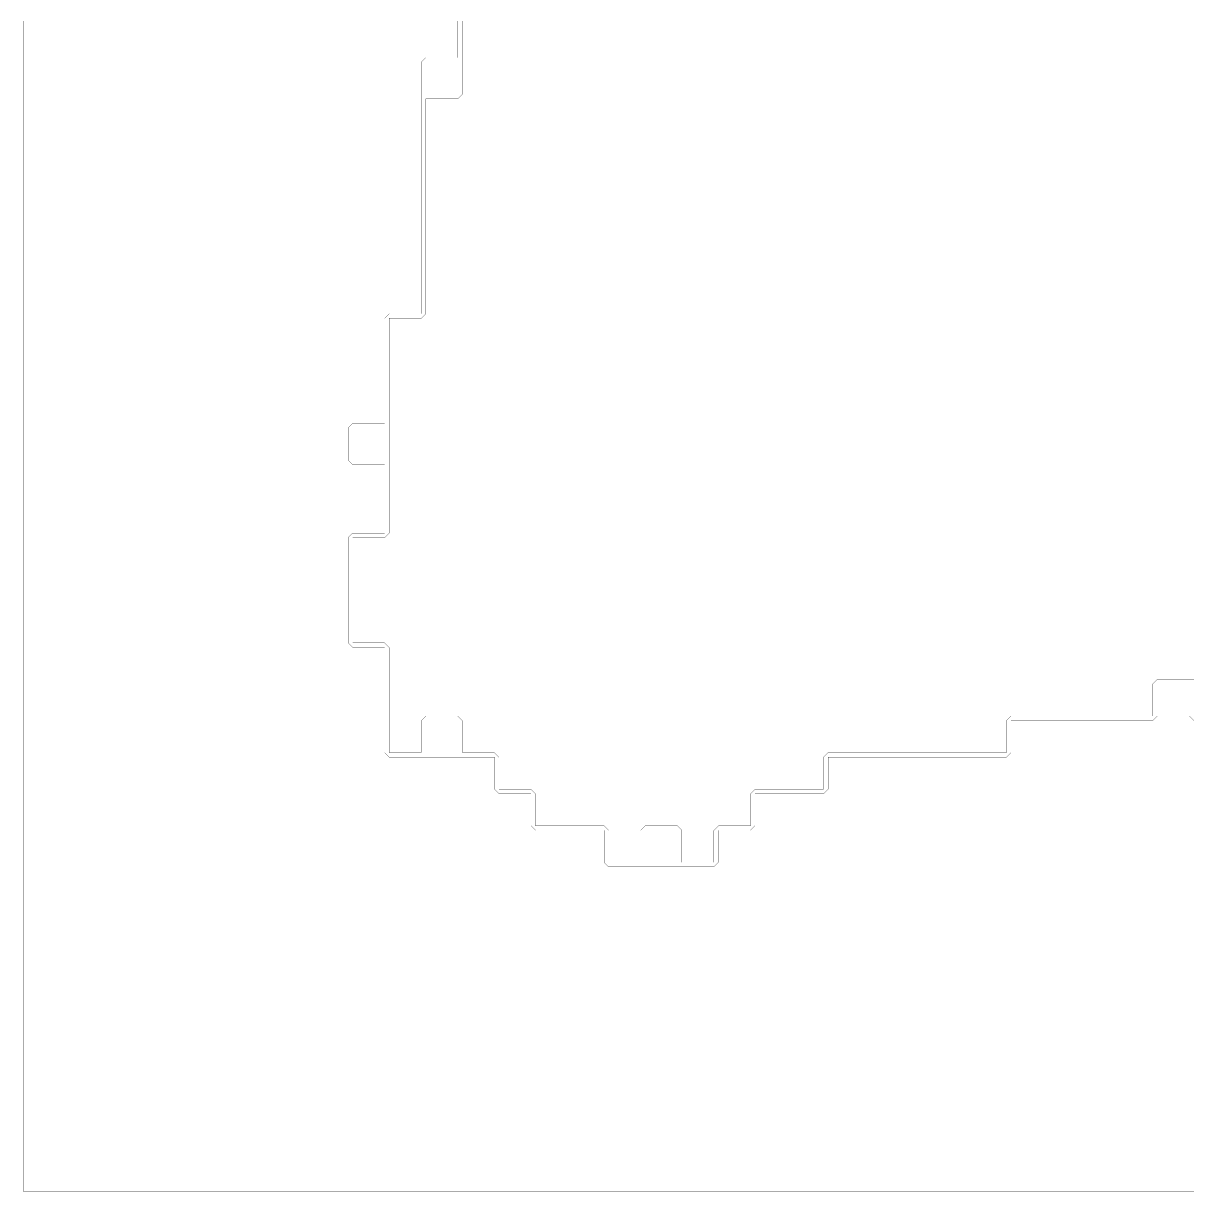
# Model space of a CAD drawing. Header units: metres. Extents: x 0 to 4990, y -4990 to 0.
# Drawn here: x 0 to 2495, y -4990 to -2495 of the extents above; entities that cross this region are included whole.
import ezdxf

# ---------------------------------------------------------------- set-up
doc = ezdxf.new("R2010")
doc.units = ezdxf.units.M
doc.layers.add('conductor', color=1, linetype='Continuous')
doc.layers.add('substrate', color=5, linetype='Continuous')

msp = doc.modelspace()

# ---------------------------------------------------------------- linework, layer by layer
at = {"layer": 'conductor', "const_width": 0.5}
msp.add_lwpolyline([(937.5, -2490.234375), (937.5, -2500), (937.5, -2509.765625), (937.5, -2519.53125), (937.5, -2529.296875), (937.5, -2539.0625), (937.5, -2548.828125), (937.5, -2558.59375), (937.5, -2568.359375), (937.5, -2578.125), (937.5, -2587.890625), (937.5, -2597.65625), (937.5, -2607.421875), (937.5, -2617.1875), (937.5, -2626.953125), (937.5, -2636.71875), (937.5, -2646.484375), (927.734375, -2656.25), (917.96875, -2656.25), (908.203125, -2656.25), (898.4375, -2656.25), (888.671875, -2656.25), (878.90625, -2656.25), (869.140625, -2656.25), (859.375, -2656.25), (859.375, -2666.015625), (859.375, -2675.78125), (859.375, -2685.546875), (859.375, -2695.3125), (859.375, -2705.078125), (859.375, -2714.84375), (859.375, -2724.609375), (859.375, -2734.375), (859.375, -2744.140625), (859.375, -2753.90625), (859.375, -2763.671875), (859.375, -2773.4375), (859.375, -2783.203125), (859.375, -2792.96875), (859.375, -2802.734375), (859.375, -2812.5), (859.375, -2822.265625), (859.375, -2832.03125), (859.375, -2841.796875), (859.375, -2851.5625), (859.375, -2861.328125), (859.375, -2871.09375), (859.375, -2880.859375), (859.375, -2890.625), (859.375, -2900.390625), (859.375, -2910.15625), (859.375, -2919.921875), (859.375, -2929.6875), (859.375, -2939.453125), (859.375, -2949.21875), (859.375, -2958.984375), (859.375, -2968.75), (859.375, -2978.515625), (859.375, -2988.28125), (859.375, -2998.046875), (859.375, -3007.8125), (859.375, -3017.578125), (859.375, -3027.34375), (859.375, -3037.109375), (859.375, -3046.875), (859.375, -3056.640625), (859.375, -3066.40625), (859.375, -3076.171875), (859.375, -3085.9375), (859.375, -3095.703125), (859.375, -3105.46875), (859.375, -3115.234375), (849.609375, -3125), (839.84375, -3125), (830.078125, -3125), (820.3125, -3125), (810.546875, -3125), (800.78125, -3125), (791.015625, -3125), (781.25, -3125), (781.25, -3134.765625), (781.25, -3144.53125), (781.25, -3154.296875), (781.25, -3164.0625), (781.25, -3173.828125), (781.25, -3183.59375), (781.25, -3193.359375), (781.25, -3203.125), (781.25, -3212.890625), (781.25, -3222.65625), (781.25, -3232.421875), (781.25, -3242.1875), (781.25, -3251.953125), (781.25, -3261.71875), (781.25, -3271.484375), (781.25, -3281.25), (781.25, -3291.015625), (781.25, -3300.78125), (781.25, -3310.546875), (781.25, -3320.3125), (781.25, -3330.078125), (781.25, -3339.84375), (781.25, -3349.609375), (781.25, -3359.375), (781.25, -3369.140625), (781.25, -3378.90625), (781.25, -3388.671875), (781.25, -3398.4375), (781.25, -3408.203125), (781.25, -3417.96875), (781.25, -3427.734375), (781.25, -3437.5), (781.25, -3447.265625), (781.25, -3457.03125), (781.25, -3466.796875), (781.25, -3476.5625), (781.25, -3486.328125), (781.25, -3496.09375), (781.25, -3505.859375), (781.25, -3515.625), (781.25, -3525.390625), (781.25, -3535.15625), (781.25, -3544.921875), (781.25, -3554.6875), (781.25, -3564.453125), (781.25, -3574.21875), (781.25, -3583.984375), (771.484375, -3593.75), (761.71875, -3593.75), (751.953125, -3593.75), (742.1875, -3593.75), (732.421875, -3593.75), (722.65625, -3593.75), (712.890625, -3593.75), (703.125, -3593.75), (703.125, -3603.515625), (703.125, -3613.28125), (703.125, -3623.046875), (703.125, -3632.8125), (703.125, -3642.578125), (703.125, -3652.34375), (703.125, -3662.109375), (703.125, -3671.875), (703.125, -3681.640625), (703.125, -3691.40625), (703.125, -3701.171875), (703.125, -3710.9375), (703.125, -3720.703125), (703.125, -3730.46875), (703.125, -3740.234375), (703.125, -3750), (703.125, -3759.765625), (703.125, -3769.53125), (703.125, -3779.296875), (703.125, -3789.0625), (703.125, -3798.828125), (703.125, -3808.59375), (703.125, -3818.359375), (712.890625, -3818.359375), (722.65625, -3818.359375), (732.421875, -3818.359375), (742.1875, -3818.359375), (751.953125, -3818.359375), (761.71875, -3818.359375), (771.484375, -3818.359375), (781.25, -3828.125), (781.25, -3837.890625), (781.25, -3847.65625), (781.25, -3857.421875), (781.25, -3867.1875), (781.25, -3876.953125), (781.25, -3886.71875), (781.25, -3896.484375), (781.25, -3906.25), (781.25, -3916.015625), (781.25, -3925.78125), (781.25, -3935.546875), (781.25, -3945.3125), (781.25, -3955.078125), (781.25, -3964.84375), (781.25, -3974.609375), (781.25, -3984.375), (781.25, -3994.140625), (781.25, -4003.90625), (781.25, -4013.671875), (781.25, -4023.4375), (781.25, -4033.203125), (781.25, -4042.96875), (781.25, -4052.734375), (791.015625, -4052.734375), (800.78125, -4052.734375), (810.546875, -4052.734375), (820.3125, -4052.734375), (830.078125, -4052.734375), (839.84375, -4052.734375), (849.609375, -4052.734375), (849.609375, -4042.96875), (849.609375, -4033.203125), (849.609375, -4023.4375), (849.609375, -4013.671875), (849.609375, -4003.90625), (849.609375, -3994.140625), (849.609375, -3984.375), (859.375, -3974.609375), (869.140625, -3974.609375), (878.90625, -3974.609375), (888.671875, -3974.609375), (898.4375, -3974.609375), (908.203125, -3974.609375), (917.96875, -3974.609375), (927.734375, -3974.609375), (937.5, -3984.375), (937.5, -3994.140625), (937.5, -4003.90625), (937.5, -4013.671875), (937.5, -4023.4375), (937.5, -4033.203125), (937.5, -4042.96875), (937.5, -4052.734375), (947.265625, -4052.734375), (957.03125, -4052.734375), (966.796875, -4052.734375), (976.5625, -4052.734375), (986.328125, -4052.734375), (996.09375, -4052.734375), (1005.859375, -4052.734375), (1015.625, -4062.5), (1015.625, -4072.265625), (1015.625, -4082.03125), (1015.625, -4091.796875), (1015.625, -4101.5625), (1015.625, -4111.328125), (1015.625, -4121.09375), (1015.625, -4130.859375), (1025.390625, -4130.859375), (1035.15625, -4130.859375), (1044.921875, -4130.859375), (1054.6875, -4130.859375), (1064.453125, -4130.859375), (1074.21875, -4130.859375), (1083.984375, -4130.859375), (1093.75, -4140.625), (1093.75, -4150.390625), (1093.75, -4160.15625), (1093.75, -4169.921875), (1093.75, -4179.6875), (1093.75, -4189.453125), (1093.75, -4199.21875), (1093.75, -4208.984375), (1103.515625, -4208.984375), (1113.28125, -4208.984375), (1123.046875, -4208.984375), (1132.8125, -4208.984375), (1142.578125, -4208.984375), (1152.34375, -4208.984375), (1162.109375, -4208.984375), (1171.875, -4208.984375), (1181.640625, -4208.984375), (1191.40625, -4208.984375), (1201.171875, -4208.984375), (1210.9375, -4208.984375), (1220.703125, -4208.984375), (1230.46875, -4208.984375), (1240.234375, -4208.984375), (1250, -4218.75), (1250, -4228.515625), (1250, -4238.28125), (1250, -4248.046875), (1250, -4257.8125), (1250, -4267.578125), (1250, -4277.34375), (1250, -4287.109375), (1259.765625, -4287.109375), (1269.53125, -4287.109375), (1279.296875, -4287.109375), (1289.0625, -4287.109375), (1298.828125, -4287.109375), (1308.59375, -4287.109375), (1318.359375, -4287.109375), (1318.359375, -4277.34375), (1318.359375, -4267.578125), (1318.359375, -4257.8125), (1318.359375, -4248.046875), (1318.359375, -4238.28125), (1318.359375, -4228.515625), (1318.359375, -4218.75), (1328.125, -4208.984375), (1337.890625, -4208.984375), (1347.65625, -4208.984375), (1357.421875, -4208.984375), (1367.1875, -4208.984375), (1376.953125, -4208.984375), (1386.71875, -4208.984375), (1396.484375, -4208.984375), (1406.25, -4218.75), (1406.25, -4228.515625), (1406.25, -4238.28125), (1406.25, -4248.046875), (1406.25, -4257.8125), (1406.25, -4267.578125), (1406.25, -4277.34375), (1406.25, -4287.109375), (1416.015625, -4287.109375), (1425.78125, -4287.109375), (1435.546875, -4287.109375), (1445.3125, -4287.109375), (1455.078125, -4287.109375), (1464.84375, -4287.109375), (1474.609375, -4287.109375), (1474.609375, -4277.34375), (1474.609375, -4267.578125), (1474.609375, -4257.8125), (1474.609375, -4248.046875), (1474.609375, -4238.28125), (1474.609375, -4228.515625), (1474.609375, -4218.75), (1484.375, -4208.984375), (1494.140625, -4208.984375), (1503.90625, -4208.984375), (1513.671875, -4208.984375), (1523.4375, -4208.984375), (1533.203125, -4208.984375), (1542.96875, -4208.984375), (1552.734375, -4208.984375), (1552.734375, -4199.21875), (1552.734375, -4189.453125), (1552.734375, -4179.6875), (1552.734375, -4169.921875), (1552.734375, -4160.15625), (1552.734375, -4150.390625), (1552.734375, -4140.625), (1562.5, -4130.859375), (1572.265625, -4130.859375), (1582.03125, -4130.859375), (1591.796875, -4130.859375), (1601.5625, -4130.859375), (1611.328125, -4130.859375), (1621.09375, -4130.859375), (1630.859375, -4130.859375), (1640.625, -4130.859375), (1650.390625, -4130.859375), (1660.15625, -4130.859375), (1669.921875, -4130.859375), (1679.6875, -4130.859375), (1689.453125, -4130.859375), (1699.21875, -4130.859375), (1708.984375, -4130.859375), (1708.984375, -4121.09375), (1708.984375, -4111.328125), (1708.984375, -4101.5625), (1708.984375, -4091.796875), (1708.984375, -4082.03125), (1708.984375, -4072.265625), (1708.984375, -4062.5), (1718.75, -4052.734375), (1728.515625, -4052.734375), (1738.28125, -4052.734375), (1748.046875, -4052.734375), (1757.8125, -4052.734375), (1767.578125, -4052.734375), (1777.34375, -4052.734375), (1787.109375, -4052.734375), (1796.875, -4052.734375), (1806.640625, -4052.734375), (1816.40625, -4052.734375), (1826.171875, -4052.734375), (1835.9375, -4052.734375), (1845.703125, -4052.734375), (1855.46875, -4052.734375), (1865.234375, -4052.734375), (1875, -4052.734375), (1884.765625, -4052.734375), (1894.53125, -4052.734375), (1904.296875, -4052.734375), (1914.0625, -4052.734375), (1923.828125, -4052.734375), (1933.59375, -4052.734375), (1943.359375, -4052.734375), (1953.125, -4052.734375), (1962.890625, -4052.734375), (1972.65625, -4052.734375), (1982.421875, -4052.734375), (1992.1875, -4052.734375), (2001.953125, -4052.734375), (2011.71875, -4052.734375), (2021.484375, -4052.734375), (2031.25, -4052.734375), (2041.015625, -4052.734375), (2050.78125, -4052.734375), (2060.546875, -4052.734375), (2070.3125, -4052.734375), (2080.078125, -4052.734375), (2089.84375, -4052.734375), (2099.609375, -4052.734375), (2099.609375, -4042.96875), (2099.609375, -4033.203125), (2099.609375, -4023.4375), (2099.609375, -4013.671875), (2099.609375, -4003.90625), (2099.609375, -3994.140625), (2099.609375, -3984.375), (2109.375, -3974.609375), (2119.140625, -3974.609375), (2128.90625, -3974.609375), (2138.671875, -3974.609375), (2148.4375, -3974.609375), (2158.203125, -3974.609375), (2167.96875, -3974.609375), (2177.734375, -3974.609375), (2187.5, -3974.609375), (2197.265625, -3974.609375), (2207.03125, -3974.609375), (2216.796875, -3974.609375), (2226.5625, -3974.609375), (2236.328125, -3974.609375), (2246.09375, -3974.609375), (2255.859375, -3974.609375), (2265.625, -3974.609375), (2275.390625, -3974.609375), (2285.15625, -3974.609375), (2294.921875, -3974.609375), (2304.6875, -3974.609375), (2314.453125, -3974.609375), (2324.21875, -3974.609375), (2333.984375, -3974.609375), (2343.75, -3974.609375), (2353.515625, -3974.609375), (2363.28125, -3974.609375), (2373.046875, -3974.609375), (2382.8125, -3974.609375), (2392.578125, -3974.609375), (2402.34375, -3974.609375), (2412.109375, -3974.609375), (2412.109375, -3964.84375), (2412.109375, -3955.078125), (2412.109375, -3945.3125), (2412.109375, -3935.546875), (2412.109375, -3925.78125), (2412.109375, -3916.015625), (2412.109375, -3906.25), (2421.875, -3896.484375), (2431.640625, -3896.484375), (2441.40625, -3896.484375), (2451.171875, -3896.484375), (2460.9375, -3896.484375), (2470.703125, -3896.484375), (2480.46875, -3896.484375), (2490.234375, -3896.484375), (2500, -3896.484375)], dxfattribs=at)
at = {"layer": 'substrate', "const_width": 0.5}
for points in [[(0, -2490.234375), (0, -2500), (0, -2509.765625), (0, -2519.53125), (0, -2529.296875), (0, -2539.0625), (0, -2548.828125), (0, -2558.59375), (0, -2568.359375), (0, -2578.125), (0, -2587.890625), (0, -2597.65625), (0, -2607.421875), (0, -2617.1875), (0, -2626.953125), (0, -2636.71875), (0, -2646.484375), (0, -2656.25), (0, -2666.015625), (0, -2675.78125), (0, -2685.546875), (0, -2695.3125), (0, -2705.078125), (0, -2714.84375), (0, -2724.609375), (0, -2734.375), (0, -2744.140625), (0, -2753.90625), (0, -2763.671875), (0, -2773.4375), (0, -2783.203125), (0, -2792.96875), (0, -2802.734375), (0, -2812.5), (0, -2822.265625), (0, -2832.03125), (0, -2841.796875), (0, -2851.5625), (0, -2861.328125), (0, -2871.09375), (0, -2880.859375), (0, -2890.625), (0, -2900.390625), (0, -2910.15625), (0, -2919.921875), (0, -2929.6875), (0, -2939.453125), (0, -2949.21875), (0, -2958.984375), (0, -2968.75), (0, -2978.515625), (0, -2988.28125), (0, -2998.046875), (0, -3007.8125), (0, -3017.578125), (0, -3027.34375), (0, -3037.109375), (0, -3046.875), (0, -3056.640625), (0, -3066.40625), (0, -3076.171875), (0, -3085.9375), (0, -3095.703125), (0, -3105.46875), (0, -3115.234375), (0, -3125), (0, -3134.765625), (0, -3144.53125), (0, -3154.296875), (0, -3164.0625), (0, -3173.828125), (0, -3183.59375), (0, -3193.359375), (0, -3203.125), (0, -3212.890625), (0, -3222.65625), (0, -3232.421875), (0, -3242.1875), (0, -3251.953125), (0, -3261.71875), (0, -3271.484375), (0, -3281.25), (0, -3291.015625), (0, -3300.78125), (0, -3310.546875), (0, -3320.3125), (0, -3330.078125), (0, -3339.84375), (0, -3349.609375), (0, -3359.375), (0, -3369.140625), (0, -3378.90625), (0, -3388.671875), (0, -3398.4375), (0, -3408.203125), (0, -3417.96875), (0, -3427.734375), (0, -3437.5), (0, -3447.265625), (0, -3457.03125), (0, -3466.796875), (0, -3476.5625), (0, -3486.328125), (0, -3496.09375), (0, -3505.859375), (0, -3515.625), (0, -3525.390625), (0, -3535.15625), (0, -3544.921875), (0, -3554.6875), (0, -3564.453125), (0, -3574.21875), (0, -3583.984375), (0, -3593.75), (0, -3603.515625), (0, -3613.28125), (0, -3623.046875), (0, -3632.8125), (0, -3642.578125), (0, -3652.34375), (0, -3662.109375), (0, -3671.875), (0, -3681.640625), (0, -3691.40625), (0, -3701.171875), (0, -3710.9375), (0, -3720.703125), (0, -3730.46875), (0, -3740.234375), (0, -3750), (0, -3759.765625), (0, -3769.53125), (0, -3779.296875), (0, -3789.0625), (0, -3798.828125), (0, -3808.59375), (0, -3818.359375), (0, -3828.125), (0, -3837.890625), (0, -3847.65625), (0, -3857.421875), (0, -3867.1875), (0, -3876.953125), (0, -3886.71875), (0, -3896.484375), (0, -3906.25), (0, -3916.015625), (0, -3925.78125), (0, -3935.546875), (0, -3945.3125), (0, -3955.078125), (0, -3964.84375), (0, -3974.609375), (0, -3984.375), (0, -3994.140625), (0, -4003.90625), (0, -4013.671875), (0, -4023.4375), (0, -4033.203125), (0, -4042.96875), (0, -4052.734375), (0, -4062.5), (0, -4072.265625), (0, -4082.03125), (0, -4091.796875), (0, -4101.5625), (0, -4111.328125), (0, -4121.09375), (0, -4130.859375), (0, -4140.625), (0, -4150.390625), (0, -4160.15625), (0, -4169.921875), (0, -4179.6875), (0, -4189.453125), (0, -4199.21875), (0, -4208.984375), (0, -4218.75), (0, -4228.515625), (0, -4238.28125), (0, -4248.046875), (0, -4257.8125), (0, -4267.578125), (0, -4277.34375), (0, -4287.109375), (0, -4296.875), (0, -4306.640625), (0, -4316.40625), (0, -4326.171875), (0, -4335.9375), (0, -4345.703125), (0, -4355.46875), (0, -4365.234375), (0, -4375), (0, -4384.765625), (0, -4394.53125), (0, -4404.296875), (0, -4414.0625), (0, -4423.828125), (0, -4433.59375), (0, -4443.359375), (0, -4453.125), (0, -4462.890625), (0, -4472.65625), (0, -4482.421875), (0, -4492.1875), (0, -4501.953125), (0, -4511.71875), (0, -4521.484375), (0, -4531.25), (0, -4541.015625), (0, -4550.78125), (0, -4560.546875), (0, -4570.3125), (0, -4580.078125), (0, -4589.84375), (0, -4599.609375), (0, -4609.375), (0, -4619.140625), (0, -4628.90625), (0, -4638.671875), (0, -4648.4375), (0, -4658.203125), (0, -4667.96875), (0, -4677.734375), (0, -4687.5), (0, -4697.265625), (0, -4707.03125), (0, -4716.796875), (0, -4726.5625), (0, -4736.328125), (0, -4746.09375), (0, -4755.859375), (0, -4765.625), (0, -4775.390625), (0, -4785.15625), (0, -4794.921875), (0, -4804.6875), (0, -4814.453125), (0, -4824.21875), (0, -4833.984375), (0, -4843.75), (0, -4853.515625), (0, -4863.28125), (0, -4873.046875), (0, -4882.8125), (0, -4892.578125), (0, -4902.34375), (0, -4912.109375), (0, -4921.875), (0, -4931.640625), (0, -4941.40625), (0, -4951.171875), (0, -4960.9375), (0, -4970.703125), (0, -4980.46875), (0, -4990.234375), (9.765625, -4990.234375), (19.53125, -4990.234375), (29.296875, -4990.234375), (39.0625, -4990.234375), (48.828125, -4990.234375), (58.59375, -4990.234375), (68.359375, -4990.234375), (78.125, -4990.234375), (87.890625, -4990.234375), (97.65625, -4990.234375), (107.421875, -4990.234375), (117.1875, -4990.234375), (126.953125, -4990.234375), (136.71875, -4990.234375), (146.484375, -4990.234375), (156.25, -4990.234375), (166.015625, -4990.234375), (175.78125, -4990.234375), (185.546875, -4990.234375), (195.3125, -4990.234375), (205.078125, -4990.234375), (214.84375, -4990.234375), (224.609375, -4990.234375), (234.375, -4990.234375), (244.140625, -4990.234375), (253.90625, -4990.234375), (263.671875, -4990.234375), (273.4375, -4990.234375), (283.203125, -4990.234375), (292.96875, -4990.234375), (302.734375, -4990.234375), (312.5, -4990.234375), (322.265625, -4990.234375), (332.03125, -4990.234375), (341.796875, -4990.234375), (351.5625, -4990.234375), (361.328125, -4990.234375), (371.09375, -4990.234375), (380.859375, -4990.234375), (390.625, -4990.234375), (400.390625, -4990.234375), (410.15625, -4990.234375), (419.921875, -4990.234375), (429.6875, -4990.234375), (439.453125, -4990.234375), (449.21875, -4990.234375), (458.984375, -4990.234375), (468.75, -4990.234375), (478.515625, -4990.234375), (488.28125, -4990.234375), (498.046875, -4990.234375), (507.8125, -4990.234375), (517.578125, -4990.234375), (527.34375, -4990.234375), (537.109375, -4990.234375), (546.875, -4990.234375), (556.640625, -4990.234375), (566.40625, -4990.234375), (576.171875, -4990.234375), (585.9375, -4990.234375), (595.703125, -4990.234375), (605.46875, -4990.234375), (615.234375, -4990.234375), (625, -4990.234375), (634.765625, -4990.234375), (644.53125, -4990.234375), (654.296875, -4990.234375), (664.0625, -4990.234375), (673.828125, -4990.234375), (683.59375, -4990.234375), (693.359375, -4990.234375), (703.125, -4990.234375), (712.890625, -4990.234375), (722.65625, -4990.234375), (732.421875, -4990.234375), (742.1875, -4990.234375), (751.953125, -4990.234375), (761.71875, -4990.234375), (771.484375, -4990.234375), (781.25, -4990.234375), (791.015625, -4990.234375), (800.78125, -4990.234375), (810.546875, -4990.234375), (820.3125, -4990.234375), (830.078125, -4990.234375), (839.84375, -4990.234375), (849.609375, -4990.234375), (859.375, -4990.234375), (869.140625, -4990.234375), (878.90625, -4990.234375), (888.671875, -4990.234375), (898.4375, -4990.234375), (908.203125, -4990.234375), (917.96875, -4990.234375), (927.734375, -4990.234375), (937.5, -4990.234375), (947.265625, -4990.234375), (957.03125, -4990.234375), (966.796875, -4990.234375), (976.5625, -4990.234375), (986.328125, -4990.234375), (996.09375, -4990.234375), (1005.859375, -4990.234375), (1015.625, -4990.234375), (1025.390625, -4990.234375), (1035.15625, -4990.234375), (1044.921875, -4990.234375), (1054.6875, -4990.234375), (1064.453125, -4990.234375), (1074.21875, -4990.234375), (1083.984375, -4990.234375), (1093.75, -4990.234375), (1103.515625, -4990.234375), (1113.28125, -4990.234375), (1123.046875, -4990.234375), (1132.8125, -4990.234375), (1142.578125, -4990.234375), (1152.34375, -4990.234375), (1162.109375, -4990.234375), (1171.875, -4990.234375), (1181.640625, -4990.234375), (1191.40625, -4990.234375), (1201.171875, -4990.234375), (1210.9375, -4990.234375), (1220.703125, -4990.234375), (1230.46875, -4990.234375), (1240.234375, -4990.234375), (1250, -4990.234375), (1259.765625, -4990.234375), (1269.53125, -4990.234375), (1279.296875, -4990.234375), (1289.0625, -4990.234375), (1298.828125, -4990.234375), (1308.59375, -4990.234375), (1318.359375, -4990.234375), (1328.125, -4990.234375), (1337.890625, -4990.234375), (1347.65625, -4990.234375), (1357.421875, -4990.234375), (1367.1875, -4990.234375), (1376.953125, -4990.234375), (1386.71875, -4990.234375), (1396.484375, -4990.234375), (1406.25, -4990.234375), (1416.015625, -4990.234375), (1425.78125, -4990.234375), (1435.546875, -4990.234375), (1445.3125, -4990.234375), (1455.078125, -4990.234375), (1464.84375, -4990.234375), (1474.609375, -4990.234375), (1484.375, -4990.234375), (1494.140625, -4990.234375), (1503.90625, -4990.234375), (1513.671875, -4990.234375), (1523.4375, -4990.234375), (1533.203125, -4990.234375), (1542.96875, -4990.234375), (1552.734375, -4990.234375), (1562.5, -4990.234375), (1572.265625, -4990.234375), (1582.03125, -4990.234375), (1591.796875, -4990.234375), (1601.5625, -4990.234375), (1611.328125, -4990.234375), (1621.09375, -4990.234375), (1630.859375, -4990.234375), (1640.625, -4990.234375), (1650.390625, -4990.234375), (1660.15625, -4990.234375), (1669.921875, -4990.234375), (1679.6875, -4990.234375), (1689.453125, -4990.234375), (1699.21875, -4990.234375), (1708.984375, -4990.234375), (1718.75, -4990.234375), (1728.515625, -4990.234375), (1738.28125, -4990.234375), (1748.046875, -4990.234375), (1757.8125, -4990.234375), (1767.578125, -4990.234375), (1777.34375, -4990.234375), (1787.109375, -4990.234375), (1796.875, -4990.234375), (1806.640625, -4990.234375), (1816.40625, -4990.234375), (1826.171875, -4990.234375), (1835.9375, -4990.234375), (1845.703125, -4990.234375), (1855.46875, -4990.234375), (1865.234375, -4990.234375), (1875, -4990.234375), (1884.765625, -4990.234375), (1894.53125, -4990.234375), (1904.296875, -4990.234375), (1914.0625, -4990.234375), (1923.828125, -4990.234375), (1933.59375, -4990.234375), (1943.359375, -4990.234375), (1953.125, -4990.234375), (1962.890625, -4990.234375), (1972.65625, -4990.234375), (1982.421875, -4990.234375), (1992.1875, -4990.234375), (2001.953125, -4990.234375), (2011.71875, -4990.234375), (2021.484375, -4990.234375), (2031.25, -4990.234375), (2041.015625, -4990.234375), (2050.78125, -4990.234375), (2060.546875, -4990.234375), (2070.3125, -4990.234375), (2080.078125, -4990.234375), (2089.84375, -4990.234375), (2099.609375, -4990.234375), (2109.375, -4990.234375), (2119.140625, -4990.234375), (2128.90625, -4990.234375), (2138.671875, -4990.234375), (2148.4375, -4990.234375), (2158.203125, -4990.234375), (2167.96875, -4990.234375), (2177.734375, -4990.234375), (2187.5, -4990.234375), (2197.265625, -4990.234375), (2207.03125, -4990.234375), (2216.796875, -4990.234375), (2226.5625, -4990.234375), (2236.328125, -4990.234375), (2246.09375, -4990.234375), (2255.859375, -4990.234375), (2265.625, -4990.234375), (2275.390625, -4990.234375), (2285.15625, -4990.234375), (2294.921875, -4990.234375), (2304.6875, -4990.234375), (2314.453125, -4990.234375), (2324.21875, -4990.234375), (2333.984375, -4990.234375), (2343.75, -4990.234375), (2353.515625, -4990.234375), (2363.28125, -4990.234375), (2373.046875, -4990.234375), (2382.8125, -4990.234375), (2392.578125, -4990.234375), (2402.34375, -4990.234375), (2412.109375, -4990.234375), (2421.875, -4990.234375), (2431.640625, -4990.234375), (2441.40625, -4990.234375), (2451.171875, -4990.234375), (2460.9375, -4990.234375), (2470.703125, -4990.234375), (2480.46875, -4990.234375), (2490.234375, -4990.234375), (2500, -4990.234375)], [(2500, -3984.375), (2490.234375, -3974.609375), (2490.234375, -3964.84375), (2490.234375, -3955.078125), (2490.234375, -3945.3125), (2490.234375, -3935.546875), (2490.234375, -3925.78125), (2490.234375, -3916.015625), (2490.234375, -3906.25), (2480.46875, -3906.25), (2470.703125, -3906.25), (2460.9375, -3906.25), (2451.171875, -3906.25), (2441.40625, -3906.25), (2431.640625, -3906.25), (2421.875, -3906.25), (2421.875, -3916.015625), (2421.875, -3925.78125), (2421.875, -3935.546875), (2421.875, -3945.3125), (2421.875, -3955.078125), (2421.875, -3964.84375), (2421.875, -3974.609375), (2412.109375, -3984.375), (2402.34375, -3984.375), (2392.578125, -3984.375), (2382.8125, -3984.375), (2373.046875, -3984.375), (2363.28125, -3984.375), (2353.515625, -3984.375), (2343.75, -3984.375), (2333.984375, -3984.375), (2324.21875, -3984.375), (2314.453125, -3984.375), (2304.6875, -3984.375), (2294.921875, -3984.375), (2285.15625, -3984.375), (2275.390625, -3984.375), (2265.625, -3984.375), (2255.859375, -3984.375), (2246.09375, -3984.375), (2236.328125, -3984.375), (2226.5625, -3984.375), (2216.796875, -3984.375), (2207.03125, -3984.375), (2197.265625, -3984.375), (2187.5, -3984.375), (2177.734375, -3984.375), (2167.96875, -3984.375), (2158.203125, -3984.375), (2148.4375, -3984.375), (2138.671875, -3984.375), (2128.90625, -3984.375), (2119.140625, -3984.375), (2109.375, -3984.375), (2109.375, -3994.140625), (2109.375, -4003.90625), (2109.375, -4013.671875), (2109.375, -4023.4375), (2109.375, -4033.203125), (2109.375, -4042.96875), (2109.375, -4052.734375), (2099.609375, -4062.5), (2089.84375, -4062.5), (2080.078125, -4062.5), (2070.3125, -4062.5), (2060.546875, -4062.5), (2050.78125, -4062.5), (2041.015625, -4062.5), (2031.25, -4062.5), (2021.484375, -4062.5), (2011.71875, -4062.5), (2001.953125, -4062.5), (1992.1875, -4062.5), (1982.421875, -4062.5), (1972.65625, -4062.5), (1962.890625, -4062.5), (1953.125, -4062.5), (1943.359375, -4062.5), (1933.59375, -4062.5), (1923.828125, -4062.5), (1914.0625, -4062.5), (1904.296875, -4062.5), (1894.53125, -4062.5), (1884.765625, -4062.5), (1875, -4062.5), (1865.234375, -4062.5), (1855.46875, -4062.5), (1845.703125, -4062.5), (1835.9375, -4062.5), (1826.171875, -4062.5), (1816.40625, -4062.5), (1806.640625, -4062.5), (1796.875, -4062.5), (1787.109375, -4062.5), (1777.34375, -4062.5), (1767.578125, -4062.5), (1757.8125, -4062.5), (1748.046875, -4062.5), (1738.28125, -4062.5), (1728.515625, -4062.5), (1718.75, -4062.5), (1718.75, -4072.265625), (1718.75, -4082.03125), (1718.75, -4091.796875), (1718.75, -4101.5625), (1718.75, -4111.328125), (1718.75, -4121.09375), (1718.75, -4130.859375), (1708.984375, -4140.625), (1699.21875, -4140.625), (1689.453125, -4140.625), (1679.6875, -4140.625), (1669.921875, -4140.625), (1660.15625, -4140.625), (1650.390625, -4140.625), (1640.625, -4140.625), (1630.859375, -4140.625), (1621.09375, -4140.625), (1611.328125, -4140.625), (1601.5625, -4140.625), (1591.796875, -4140.625), (1582.03125, -4140.625), (1572.265625, -4140.625), (1562.5, -4140.625), (1562.5, -4150.390625), (1562.5, -4160.15625), (1562.5, -4169.921875), (1562.5, -4179.6875), (1562.5, -4189.453125), (1562.5, -4199.21875), (1562.5, -4208.984375), (1552.734375, -4218.75), (1542.96875, -4218.75), (1533.203125, -4218.75), (1523.4375, -4218.75), (1513.671875, -4218.75), (1503.90625, -4218.75), (1494.140625, -4218.75), (1484.375, -4218.75), (1484.375, -4228.515625), (1484.375, -4238.28125), (1484.375, -4248.046875), (1484.375, -4257.8125), (1484.375, -4267.578125), (1484.375, -4277.34375), (1484.375, -4287.109375), (1474.609375, -4296.875), (1464.84375, -4296.875), (1455.078125, -4296.875), (1445.3125, -4296.875), (1435.546875, -4296.875), (1425.78125, -4296.875), (1416.015625, -4296.875), (1406.25, -4296.875), (1396.484375, -4296.875), (1386.71875, -4296.875), (1376.953125, -4296.875), (1367.1875, -4296.875), (1357.421875, -4296.875), (1347.65625, -4296.875), (1337.890625, -4296.875), (1328.125, -4296.875), (1318.359375, -4296.875), (1308.59375, -4296.875), (1298.828125, -4296.875), (1289.0625, -4296.875), (1279.296875, -4296.875), (1269.53125, -4296.875), (1259.765625, -4296.875), (1250, -4296.875), (1240.234375, -4287.109375), (1240.234375, -4277.34375), (1240.234375, -4267.578125), (1240.234375, -4257.8125), (1240.234375, -4248.046875), (1240.234375, -4238.28125), (1240.234375, -4228.515625), (1240.234375, -4218.75), (1230.46875, -4218.75), (1220.703125, -4218.75), (1210.9375, -4218.75), (1201.171875, -4218.75), (1191.40625, -4218.75), (1181.640625, -4218.75), (1171.875, -4218.75), (1162.109375, -4218.75), (1152.34375, -4218.75), (1142.578125, -4218.75), (1132.8125, -4218.75), (1123.046875, -4218.75), (1113.28125, -4218.75), (1103.515625, -4218.75), (1093.75, -4218.75), (1083.984375, -4208.984375), (1083.984375, -4199.21875), (1083.984375, -4189.453125), (1083.984375, -4179.6875), (1083.984375, -4169.921875), (1083.984375, -4160.15625), (1083.984375, -4150.390625), (1083.984375, -4140.625), (1074.21875, -4140.625), (1064.453125, -4140.625), (1054.6875, -4140.625), (1044.921875, -4140.625), (1035.15625, -4140.625), (1025.390625, -4140.625), (1015.625, -4140.625), (1005.859375, -4130.859375), (1005.859375, -4121.09375), (1005.859375, -4111.328125), (1005.859375, -4101.5625), (1005.859375, -4091.796875), (1005.859375, -4082.03125), (1005.859375, -4072.265625), (1005.859375, -4062.5), (996.09375, -4062.5), (986.328125, -4062.5), (976.5625, -4062.5), (966.796875, -4062.5), (957.03125, -4062.5), (947.265625, -4062.5), (937.5, -4062.5), (927.734375, -4062.5), (917.96875, -4062.5), (908.203125, -4062.5), (898.4375, -4062.5), (888.671875, -4062.5), (878.90625, -4062.5), (869.140625, -4062.5), (859.375, -4062.5), (849.609375, -4062.5), (839.84375, -4062.5), (830.078125, -4062.5), (820.3125, -4062.5), (810.546875, -4062.5), (800.78125, -4062.5), (791.015625, -4062.5), (781.25, -4062.5), (771.484375, -4052.734375), (771.484375, -4042.96875), (771.484375, -4033.203125), (771.484375, -4023.4375), (771.484375, -4013.671875), (771.484375, -4003.90625), (771.484375, -3994.140625), (771.484375, -3984.375), (771.484375, -3974.609375), (771.484375, -3964.84375), (771.484375, -3955.078125), (771.484375, -3945.3125), (771.484375, -3935.546875), (771.484375, -3925.78125), (771.484375, -3916.015625), (771.484375, -3906.25), (771.484375, -3896.484375), (771.484375, -3886.71875), (771.484375, -3876.953125), (771.484375, -3867.1875), (771.484375, -3857.421875), (771.484375, -3847.65625), (771.484375, -3837.890625), (771.484375, -3828.125), (761.71875, -3828.125), (751.953125, -3828.125), (742.1875, -3828.125), (732.421875, -3828.125), (722.65625, -3828.125), (712.890625, -3828.125), (703.125, -3828.125), (693.359375, -3818.359375), (693.359375, -3808.59375), (693.359375, -3798.828125), (693.359375, -3789.0625), (693.359375, -3779.296875), (693.359375, -3769.53125), (693.359375, -3759.765625), (693.359375, -3750), (693.359375, -3740.234375), (693.359375, -3730.46875), (693.359375, -3720.703125), (693.359375, -3710.9375), (693.359375, -3701.171875), (693.359375, -3691.40625), (693.359375, -3681.640625), (693.359375, -3671.875), (693.359375, -3662.109375), (693.359375, -3652.34375), (693.359375, -3642.578125), (693.359375, -3632.8125), (693.359375, -3623.046875), (693.359375, -3613.28125), (693.359375, -3603.515625), (693.359375, -3593.75), (703.125, -3583.984375), (712.890625, -3583.984375), (722.65625, -3583.984375), (732.421875, -3583.984375), (742.1875, -3583.984375), (751.953125, -3583.984375), (761.71875, -3583.984375), (771.484375, -3583.984375), (771.484375, -3574.21875), (771.484375, -3564.453125), (771.484375, -3554.6875), (771.484375, -3544.921875), (771.484375, -3535.15625), (771.484375, -3525.390625), (771.484375, -3515.625), (771.484375, -3505.859375), (771.484375, -3496.09375), (771.484375, -3486.328125), (771.484375, -3476.5625), (771.484375, -3466.796875), (771.484375, -3457.03125), (771.484375, -3447.265625), (771.484375, -3437.5), (761.71875, -3437.5), (751.953125, -3437.5), (742.1875, -3437.5), (732.421875, -3437.5), (722.65625, -3437.5), (712.890625, -3437.5), (703.125, -3437.5), (693.359375, -3427.734375), (693.359375, -3417.96875), (693.359375, -3408.203125), (693.359375, -3398.4375), (693.359375, -3388.671875), (693.359375, -3378.90625), (693.359375, -3369.140625), (693.359375, -3359.375), (703.125, -3349.609375), (712.890625, -3349.609375), (722.65625, -3349.609375), (732.421875, -3349.609375), (742.1875, -3349.609375), (751.953125, -3349.609375), (761.71875, -3349.609375), (771.484375, -3349.609375), (771.484375, -3339.84375), (771.484375, -3330.078125), (771.484375, -3320.3125), (771.484375, -3310.546875), (771.484375, -3300.78125), (771.484375, -3291.015625), (771.484375, -3281.25), (771.484375, -3271.484375), (771.484375, -3261.71875), (771.484375, -3251.953125), (771.484375, -3242.1875), (771.484375, -3232.421875), (771.484375, -3222.65625), (771.484375, -3212.890625), (771.484375, -3203.125), (771.484375, -3193.359375), (771.484375, -3183.59375), (771.484375, -3173.828125), (771.484375, -3164.0625), (771.484375, -3154.296875), (771.484375, -3144.53125), (771.484375, -3134.765625), (771.484375, -3125), (781.25, -3115.234375), (791.015625, -3115.234375), (800.78125, -3115.234375), (810.546875, -3115.234375), (820.3125, -3115.234375), (830.078125, -3115.234375), (839.84375, -3115.234375), (849.609375, -3115.234375), (849.609375, -3105.46875), (849.609375, -3095.703125), (849.609375, -3085.9375), (849.609375, -3076.171875), (849.609375, -3066.40625), (849.609375, -3056.640625), (849.609375, -3046.875), (849.609375, -3037.109375), (849.609375, -3027.34375), (849.609375, -3017.578125), (849.609375, -3007.8125), (849.609375, -2998.046875), (849.609375, -2988.28125), (849.609375, -2978.515625), (849.609375, -2968.75), (849.609375, -2958.984375), (849.609375, -2949.21875), (849.609375, -2939.453125), (849.609375, -2929.6875), (849.609375, -2919.921875), (849.609375, -2910.15625), (849.609375, -2900.390625), (849.609375, -2890.625), (849.609375, -2880.859375), (849.609375, -2871.09375), (849.609375, -2861.328125), (849.609375, -2851.5625), (849.609375, -2841.796875), (849.609375, -2832.03125), (849.609375, -2822.265625), (849.609375, -2812.5), (849.609375, -2802.734375), (849.609375, -2792.96875), (849.609375, -2783.203125), (849.609375, -2773.4375), (849.609375, -2763.671875), (849.609375, -2753.90625), (849.609375, -2744.140625), (849.609375, -2734.375), (849.609375, -2724.609375), (849.609375, -2714.84375), (849.609375, -2705.078125), (849.609375, -2695.3125), (849.609375, -2685.546875), (849.609375, -2675.78125), (849.609375, -2666.015625), (849.609375, -2656.25), (849.609375, -2646.484375), (849.609375, -2636.71875), (849.609375, -2626.953125), (849.609375, -2617.1875), (849.609375, -2607.421875), (849.609375, -2597.65625), (849.609375, -2587.890625), (849.609375, -2578.125), (859.375, -2568.359375), (869.140625, -2568.359375), (878.90625, -2568.359375), (888.671875, -2568.359375), (898.4375, -2568.359375), (908.203125, -2568.359375), (917.96875, -2568.359375), (927.734375, -2568.359375), (927.734375, -2558.59375), (927.734375, -2548.828125), (927.734375, -2539.0625), (927.734375, -2529.296875), (927.734375, -2519.53125), (927.734375, -2509.765625), (927.734375, -2500), (927.734375, -2490.234375)]]:
    msp.add_lwpolyline(points, dxfattribs=at)

doc.saveas('drawing.dxf')
